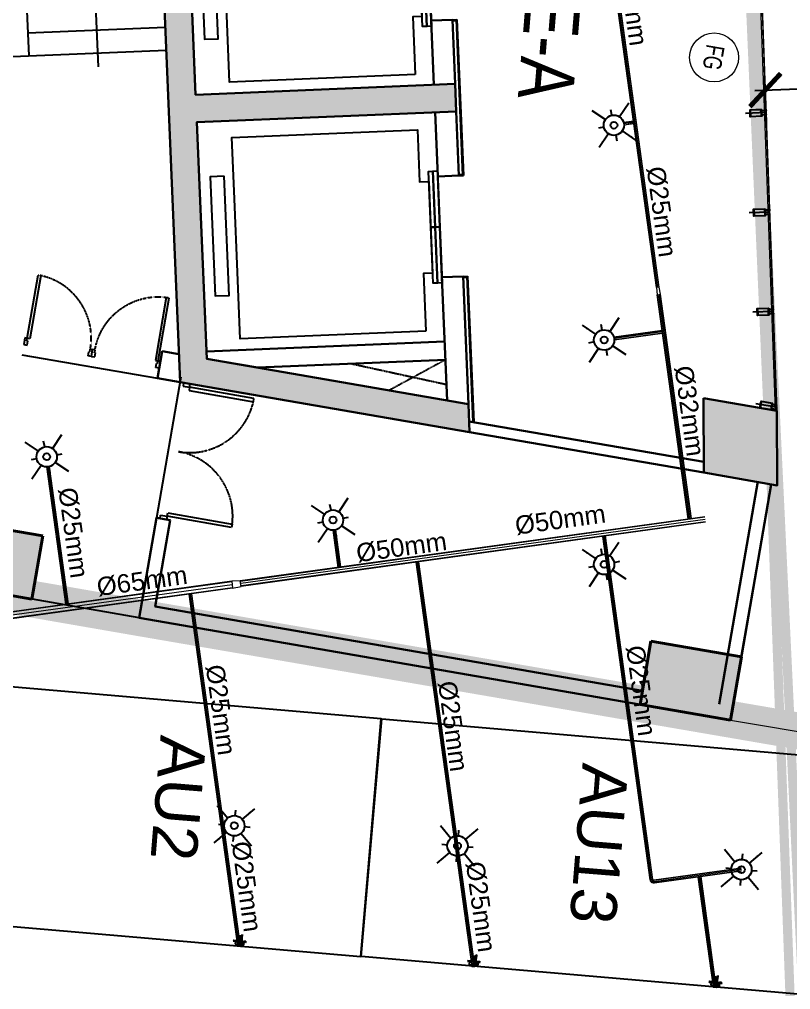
# Model space of a CAD drawing. Header units: inches. Extents: x 257070 to 799932, y -17980 to 269260.
# Drawn here: x 309925 to 318332, y 131881 to 142456 of the extents above; entities that cross this region are included whole.
import ezdxf
from ezdxf.enums import TextEntityAlignment as Align

# ---------------------------------------------------------------- set-up
doc = ezdxf.new("R2010")
doc.units = ezdxf.units.IN
doc.header["$MEASUREMENT"] = 0
doc.header["$PDMODE"] = 99
doc.header["$PDSIZE"] = 100
for name, pattern in [('Basement 1floor plan$0$CENTERX2', [4, 2.5, -0.5, 0.5, -0.5]), ('basement1_AP$0$HIDDEN', [0.375, 0.25, -0.125]), ('CB_B2_AP$0$Str_00-04$0$HIDDEN4', [2.38125, 1.5875, -0.79375]), ('DASHED2', [0.375, 0.25, -0.125])]:
    doc.linetypes.add(name, pattern=pattern)
for name, color, linetype in [('0-AES-F-SPRINKLER', 10, 'Continuous'), ('basement-1 r.c.c.$0$DSP_R.C.C. HATCH', 253, 'Continuous'), ('basement1_AP$0$A-_ROAD----_E-_-', 2, 'Continuous'), ('C 9$0$DSP_GLAZING', 150, 'Continuous'), ('C 9$0$DSP_MISCELANEOUS', 143, 'Continuous'), ('DSP_DOOR', 8, 'Continuous'), ('DSP_DRIVEWAY', 4, 'Continuous'), ('DSP_HATCH', 252, 'Continuous'), ('DSP_LIFT CAR', 251, 'Continuous'), ('DSP_TEXT', 6, 'Continuous'), ('DSP_WALL HATCH', 8, 'Continuous'), ('ELE', 141, 'Continuous'), ('RETAIL', 40, 'Continuous')]:
    doc.layers.add(name, color=color, linetype=linetype)
for name, color, linetype, lineweight in [('0-AES-F-SPRINKLER PIPE', 10, 'Continuous', 15), ('07--DIM-2', 2, 'Continuous', 25), ('08--DOOR REF', 7, 'Continuous', 20), ('08--DOORREF', 7, 'Continuous', 20), ('08--DOORREF-1', 7, 'Continuous', 20), ('E--CONCRETE-4', 4, 'Continuous', 40), ('E--CONCRETE-SHADE', 253, 'Continuous', 20), ('F--BRICKWALL-3', 252, 'Continuous', 30), ('L--GLASS-01', 142, 'Continuous', 20), ('M--TILING-2', 252, 'Continuous', 18)]:
    doc.layers.add(name, color=color, linetype=linetype, lineweight=lineweight)
doc.layers.add('A', color=7, linetype='Continuous', true_color=0x469d8b)
doc.styles.get("Standard").update_dxf_attribs({"font": 'arial.ttf'})
doc.styles.add('Text style 250', font='ARIALN.TTF', dxfattribs={"height": 500})
doc.styles.add('TEXT style 75', font='ARIALN.TTF')
doc.dimstyles.new('75', dxfattribs={"dimscale": 1.5, "dimtxt": 200, "dimasz": 113, "dimexe": 113, "dimexo": 0, "dimgap": 25, "dimtad": 0, "dimdec": 0, "dimrnd": 5, "dimzin": 0, "dimdsep": 46, "dimtxsty": 'TEXT style 75', "dimblk": 'ARCHTICK', "dimcen": 0.09, "dimdle": 113, "dimclrd": 8, "dimclre": 8, "dimclrt": 256, "dimadec": 0, "dimazin": 0, "dimtfac": 1, "dimtdec": 0, "dimtofl": 0, "dimtmove": 1, "dimatfit": 3, "dimldrblk": 'OPEN90', "dimfxl": 0, "dimtolj": 1, "dimtzin": 0, "dimarcsym": 0})
doc.dimstyles.new('ISO-25', dxfattribs={"dimtxt": 2.5, "dimasz": 2.5, "dimexe": 1.25, "dimexo": 0.625, "dimtad": 1, "dimtxsty": 'Standard', "dimcen": 2.5, "dimadec": 0, "dimazin": 0, "dimtfac": 1, "dimtmove": 0, "dimatfit": 3, "dimfxl": 1, "dimarcsym": 0})

# ---------------------------------------------------------------- blocks, each defined once
blk = doc.blocks.new('_ArchTick')
at = {"color": 0, "linetype": 'ByBlock', "const_width": 0.15}
blk.add_lwpolyline([(-0.5, -0.5), (0.5, 0.5)], dxfattribs=at)
blk = doc.blocks.new('*D253')
at = {"layer": '07--DIM-2', "color": 251, "lineweight": -2, "ltscale": 1000, "transparency": 16777216}
for p, q in [((320067, 141417), (320051, 141871)), ((318068, 141345), (318052, 141799)), ((320168, 141762), (319695, 141745)), ((317943, 141682), (318416, 141699))]:
    blk.add_line(p, q, dxfattribs=at)
at = {"layer": 'DEFPOINTS', "color": 0, "ltscale": 1000, "transparency": 16777216}
for p in [(318056, 141686), (320067, 141417, 0), (318068, 141345, 0)]:
    blk.add_point(p, dxfattribs=at)
at = {"layer": '07--DIM-2', "color": 251, "lineweight": -2, "ltscale": 1000, "transparency": 16777216, "xscale": 350, "yscale": 350, "zscale": 350}
for p, rotation in [((320055, 141758), 2.075360511487307), ((318056, 141686), 182.0753605114872)]:
    blk.add_blockref('_ArchTick', p, dxfattribs=dict(at, rotation=rotation))
at = {"layer": '07--DIM-2', "ltscale": 1000, "transparency": 16777216, "insert": (319055, 141722), "char_height": 500, "attachment_point": 5, "rotation": 2.0754, "style": 'TEXT style 75'}
blk.add_mtext('\\A1;2000', dxfattribs=at)
blk = doc.blocks.new('_Open90')
at = {"color": 0, "linetype": 'ByBlock', "lineweight": -2}
for p, q in [((-0.5, 0.5), (0, 0)), ((0, 0), (-1, 0)), ((0, 0), (-0.5, -0.5))]:
    blk.add_line(p, q, dxfattribs=at)
blk = doc.blocks.new('CH_B1_AP$0$HB-D1000')
at = {"layer": 'DSP_DOOR'}
for p, q in [((422, 914), (422, -16)), ((462, -16), (462, 914)), ((-468, -16), (-503, -16)), ((-503, -116), (-503, -16)), ((-503, -116), (-453, -116)), ((-468, -56), (-468, -16)), ((-468, -56), (-453, -56)), ((-453, -116), (-453, -56)), ((422, -16), (462, -16)), ((462, -56), (447, -56)), ((447, -116), (447, -56)), ((497, -116), (447, -116)), ((462, -56), (462, -16)), ((462, -16), (497, -16)), ((497, -16), (497, -116))]:
    blk.add_line(p, q, dxfattribs=at)
at = {"layer": 'DSP_DOOR', "linetype": 'CB_B2_AP$0$Str_00-04$0$HIDDEN4', "extrusion": (0, 0, -1)}
blk.add_ellipse((462, -16), major_axis=(-658, 658), ratio=1, start_param=-0.785398, end_param=0.785398, dxfattribs=at)
blk = doc.blocks.new('basement1_AP$0$d1')
at = {"layer": 'DSP_DOOR'}
for p, q in [((39676, 55366), (39733, 55385)), ((40055, 54261), (39676, 55366)), ((39733, 55385), (40112, 54280)), ((37576, 54646), (37519, 54626)), ((37955, 53541), (37576, 54646)), ((37519, 54626), (37898, 53521)), ((40112, 54280), (40055, 54261)), ((40112, 54280), (40169, 54299)), ((40151, 54167), (40112, 54280)), ((40169, 54299), (40207, 54186)), ((40207, 54186), (40151, 54167)), ((37898, 53521), (37842, 53502)), ((37842, 53502), (37880, 53388)), ((37898, 53521), (37955, 53541)), ((37937, 53408), (37898, 53521)), ((37880, 53388), (37937, 53408))]:
    blk.add_line(p, q, dxfattribs=at)
at = {"layer": 'DSP_DOOR', "linetype": 'basement1_AP$0$HIDDEN'}
for centre, start, end in [((40112, 54280), 111.8599, 198.9237), ((37898, 53521), 18.9247, 105.9895)]:
    blk.add_arc(centre, 1170, start, end, dxfattribs=at)
blk = doc.blocks.new('CE_B1_AP$0$P-Lift')
at = {"layer": 'DSP_LIFT CAR'}
for points in [[(-41486, 62598), (-41486, 62748), (-42786, 62748), (-42786, 62598), (-41486, 62598)], [(-43265, 60470), (-43265, 62496), (-42536, 62496), (-42536, 62496), (-41736, 62496), (-41736, 62496), (-41067, 62496), (-41067, 60470), (-41636, 60470), (-41636, 60370), (-42636, 60370), (-42636, 60470), (-43265, 60470)]]:
    blk.add_lwpolyline(points, dxfattribs=at)
at = {"layer": 'DSP_LIFT CAR', "elevation": 0}
for points in [[(-42135, 60320), (-42746, 60320), (-42746, 60370), (-42135, 60370), (-42135, 60320)], [(-42135, 60270), (-42746, 60270), (-42746, 60320), (-42135, 60320), (-42135, 60270)], [(-41526, 60320), (-42135, 60320), (-42135, 60370), (-41526, 60370), (-41526, 60320)], [(-41526, 60270), (-42135, 60270), (-42135, 60320), (-41526, 60320), (-41526, 60270)]]:
    blk.add_lwpolyline(points, dxfattribs=at)
blk = doc.blocks.new('C 9$0$GLMUL')
at = {"layer": 'C 9$0$DSP_GLAZING', "color": 253, "ltscale": 3.5}
for points in [[(65515, 39378), (65503, 39378), (65503, 39428), (65500, 39428), (65500, 39378), (65456, 39378), (65456, 39428), (65453, 39428), (65453, 39378), (65440, 39378), (65440, 39253), (65515, 39253)], [(65443, 39256), (65443, 39375), (65512, 39375), (65512, 39256)]]:
    blk.add_lwpolyline(points, close=True, dxfattribs=at)
blk = doc.blocks.new('C 9$0$GRIDG')
at = {"layer": 'C 9$0$DSP_MISCELANEOUS', "color": 8, "ltscale": 3.5}
blk.add_line((39148, 75466), (38926, 75503), dxfattribs=at)
at = {"color": 8, "rotation": 260.4679748069429}
blk.add_blockref('C 9$0$GLMUL', (11108, 146569), dxfattribs=at)
blk = doc.blocks.new('OPEN-NO')
at = {"layer": '08--DOORREF-1'}
blk.add_circle((0, 0), 300, dxfattribs=at)
at = {"layer": '08--DOORREF', "width": 0.7}
blk.add_attdef('OPEINGNO', text='', height=225, rotation=24.75, dxfattribs=at).set_placement((3, -5), align=Align.MIDDLE)
blk = doc.blocks.new('A$C3CA070F1')
at = {"layer": '0-AES-F-SPRINKLER'}
h = blk.add_hatch(dxfattribs=at)
h.set_pattern_fill('ANSI31', color=3, scale=0.196883, angle=-34.2335, style=0)
h.set_pattern_definition([(100.766483, (49937.1607, 174049.7081), (1.474466316, 0.280375668), [])])
edge = h.paths.add_edge_path()
edge.add_line((-1, 85), (-1, 84))
edge.add_line((-1, 84), (-6, 84))
edge.add_ellipse((-7, 82), major_axis=(-1.42, -0.27), ratio=1, start_angle=257, end_angle=315)
edge.add_line((-8, 83), (-15, 72))
edge.add_ellipse((-12, 70), major_axis=(-4.25, -0.81), ratio=1, start_angle=-45, end_angle=45)
edge.add_line((-14, 66), (14, 47))
edge.add_line((14, 47), (13, 46))
edge.add_line((13, 46), (-15, 65))
edge.add_ellipse((-12, 70), major_axis=(-5.52, -1.05), ratio=1, start_angle=-45, end_angle=45, ccw=False)
edge.add_line((-16, 73), (-9, 84))
edge.add_ellipse((-7, 82), major_axis=(-2.69, -0.51), ratio=1, start_angle=257, end_angle=315, ccw=False)
edge.add_line((-6, 85), (-1, 85))
h = blk.add_hatch(dxfattribs=at)
h.set_pattern_fill('ANSI31', color=3, scale=0.196883, angle=-124.2335, style=0)
h.set_pattern_definition([(190.766483, (49937.1607, 174049.7081), (-0.280375668, 1.474466316), [])])
edge = h.paths.add_edge_path()
edge.add_line((-1, 54), (7, 48))
edge.add_line((7, 48), (8, 49))
edge.add_line((8, 49), (0, 55))
edge.add_ellipse((-2, 52), major_axis=(-0.69, 3.63), ratio=1, start_angle=315, end_angle=405)
edge.add_line((-6, 54), (-14, 41))
edge.add_ellipse((-11, 39), major_axis=(-0.69, 3.63), ratio=1, start_angle=45, end_angle=135)
edge.add_line((-13, 36), (-9, 33))
edge.add_ellipse((-10, 32), major_axis=(-0.27, 1.42), ratio=1, start_angle=225, end_angle=315, ccw=False)
edge.add_line((-9, 31), (-10, 30))
edge.add_line((-10, 30), (-8, 29))
edge.add_line((-8, 29), (-7, 30))
edge.add_ellipse((-10, 32), major_axis=(-3.3, -0.63), ratio=1, start_angle=135, end_angle=225)
edge.add_line((-8, 35), (-12, 38))
edge.add_ellipse((-11, 39), major_axis=(-1.75, -0.33), ratio=1, start_angle=-45, end_angle=45, ccw=False)
edge.add_line((-13, 40), (-4, 53))
edge.add_ellipse((-2, 52), major_axis=(-1.75, -0.33), ratio=1, start_angle=225, end_angle=315, ccw=False)
at = {"layer": '0-AES-F-SPRINKLER', "color": 3}
for p, q in [((-98, 39), (-97, 43)), ((-98, 38), (-98, 39)), ((-98, 39), (-98, 39)), ((-98, 39), (-98, 39)), ((-98, 37), (-98, 38)), ((-98, 38), (-98, 38)), ((-98, 38), (-98, 38)), ((-98, 38), (-98, 38)), ((-98, 38), (-98, 38)), ((-98, 38), (-98, 38)), ((-98, 38), (-98, 38)), ((-98, 38), (-98, 38)), ((-98, 38), (-98, 38)), ((-98, 38), (-98, 38)), ((-96, 37), (-98, 37)), ((-98, 37), (-98, 37)), ((-98, 37), (-98, 37)), ((-98, 37), (-98, 37)), ((-98, 37), (-98, 37)), ((-98, 37), (-98, 37)), ((-98, 37), (-98, 37)), ((-98, 37), (-98, 37)), ((-98, 37), (-98, 37)), ((-98, 37), (-98, 37)), ((-98, 37), (-98, 37)), ((-98, 37), (-98, 37)), ((-98, 37), (-98, 37)), ((-98, 37), (-98, 37)), ((-98, 37), (-98, 37)), ((-98, 37), (-98, 37)), ((-98, 37), (-98, 37)), ((-97, 37), (-98, 37)), ((-98, 37), (-98, 37)), ((-98, 37), (-98, 37)), ((-98, 37), (-98, 37)), ((-98, 37), (-98, 37)), ((-98, 37), (-98, 37)), ((-98, 37), (-98, 37)), ((-98, 37), (-98, 37)), ((-98, 37), (-98, 37)), ((-98, 37), (-98, 37)), ((-98, 37), (-98, 37)), ((-98, 37), (-98, 37)), ((-98, 37), (-98, 37)), ((-98, 37), (-98, 37)), ((-97, 45), (-79, 71)), ((-96, 40), (-97, 40)), ((-97, 40), (-97, 40)), ((-97, 40), (-97, 40)), ((-97, 40), (-97, 39)), ((-97, 39), (-97, 39)), ((-97, 39), (-97, 39)), ((-97, 39), (-97, 39)), ((-97, 39), (-97, 39)), ((-97, 39), (-97, 39)), ((-97, 39), (-97, 39)), ((-97, 39), (-97, 39)), ((-97, 39), (-97, 38)), ((-97, 38), (-97, 38)), ((-97, 38), (-97, 38)), ((-97, 38), (-97, 38)), ((-97, 38), (-97, 38)), ((-97, 38), (-97, 38)), ((-97, 38), (-97, 38)), ((-97, 38), (-97, 38)), ((-97, 38), (-97, 38)), ((-97, 38), (-97, 38)), ((-97, 38), (-97, 38)), ((-97, 38), (-97, 37)), ((-97, 37), (-97, 37)), ((-97, 37), (-97, 37)), ((-97, 37), (-97, 37)), ((-95, 46), (-96, 42)), ((-96, 42), (-96, 42)), ((-96, 42), (-96, 41)), ((-96, 41), (-96, 41)), ((-96, 41), (-96, 41)), ((-96, 41), (-96, 41)), ((-96, 41), (-96, 41)), ((-96, 41), (-96, 41)), ((-96, 41), (-96, 41)), ((-96, 41), (-96, 41)), ((-96, 41), (-96, 41)), ((-96, 41), (-96, 40)), ((-96, 40), (-96, 40)), ((-96, 40), (-96, 40)), ((-96, 40), (-96, 40)), ((-96, 40), (-96, 40)), ((-95, 37), (-96, 37)), ((-96, 37), (-96, 37)), ((-96, 37), (-96, 37)), ((-96, 37), (-96, 37)), ((-96, 37), (-96, 37)), ((-94, 38), (-95, 38)), ((-95, 38), (-95, 38)), ((-95, 38), (-95, 38)), ((-95, 38), (-95, 38)), ((-95, 38), (-95, 38)), ((-95, 38), (-95, 38)), ((-95, 38), (-95, 38)), ((-95, 38), (-95, 38)), ((-95, 38), (-95, 38)), ((-95, 38), (-95, 37)), ((-95, 37), (-95, 37)), ((-95, 37), (-95, 37)), ((-95, 37), (-95, 37)), ((-95, 37), (-95, 37)), ((-95, 37), (-95, 37)), ((-95, 37), (-95, 37)), ((-95, 37), (-95, 37)), ((-95, 37), (-95, 37)), ((-95, 37), (-95, 37)), ((-95, 37), (-95, 37)), ((-95, 37), (-95, 37)), ((-95, 37), (-95, 37)), ((-95, 37), (-95, 37)), ((-95, 37), (-95, 37)), ((-95, 37), (-95, 37)), ((-95, 37), (-95, 37)), ((-94, 88), (-93, 90)), ((-72, 73), (-94, 88)), ((-94, 43), (-94, 48)), ((-93, 43), (-94, 43)), ((-94, 43), (-94, 43)), ((-94, 43), (-94, 43)), ((-94, 43), (-94, 43)), ((-94, 43), (-94, 43)), ((-94, 43), (-94, 41)), ((-94, 43), (-94, 43)), ((-94, 43), (-94, 43)), ((-94, 43), (-94, 43)), ((-94, 43), (-94, 43)), ((-94, 43), (-94, 43)), ((-94, 43), (-94, 43)), ((-94, 43), (-94, 43)), ((-94, 43), (-94, 43)), ((-94, 43), (-94, 43)), ((-94, 43), (-94, 43)), ((-94, 43), (-94, 43)), ((-94, 41), (-94, 41)), ((-94, 41), (-94, 41)), ((-94, 41), (-94, 41)), ((-94, 41), (-94, 41)), ((-94, 41), (-94, 41)), ((-94, 41), (-94, 41)), ((-94, 41), (-94, 41)), ((-94, 41), (-94, 40)), ((-94, 40), (-94, 40)), ((-94, 40), (-94, 40)), ((-94, 40), (-94, 40)), ((-94, 40), (-94, 40)), ((-94, 40), (-94, 40)), ((-94, 40), (-94, 40)), ((-94, 40), (-94, 40)), ((-94, 40), (-94, 39)), ((-94, 39), (-94, 39)), ((-94, 39), (-94, 39)), ((-94, 39), (-94, 39)), ((-94, 39), (-94, 39)), ((-94, 39), (-94, 39)), ((-94, 39), (-94, 39)), ((-94, 39), (-94, 39)), ((-94, 39), (-94, 38)), ((-93, 90), (-59, 67)), ((-93, 47), (-93, 49)), ((-91, 47), (-93, 43)), ((-93, 46), (-93, 47)), ((-92, 46), (-93, 46)), ((-93, 46), (-93, 46)), ((-93, 46), (-93, 46)), ((-93, 46), (-93, 46)), ((-93, 46), (-93, 46)), ((-93, 46), (-93, 46)), ((-93, 46), (-93, 46)), ((-93, 46), (-93, 46)), ((-93, 46), (-93, 46)), ((-93, 46), (-93, 46)), ((-93, 46), (-93, 46)), ((-93, 46), (-93, 46)), ((-93, 46), (-93, 46)), ((-93, 46), (-93, 46)), ((-93, 46), (-93, 46)), ((-93, 46), (-93, 46)), ((-93, 46), (-93, 46)), ((-93, 46), (-93, 46)), ((-93, 46), (-93, 46)), ((-93, 46), (-93, 46)), ((-91, 42), (-93, 43)), ((-93, 43), (-93, 43)), ((-93, 43), (-93, 43)), ((-93, 43), (-93, 43)), ((-93, 43), (-93, 43)), ((-93, 43), (-93, 43)), ((-93, 43), (-93, 43)), ((-93, 43), (-93, 43)), ((-93, 43), (-93, 43)), ((-93, 43), (-93, 43)), ((-93, 43), (-93, 43)), ((-93, 43), (-93, 43)), ((-93, 43), (-93, 43)), ((-93, 43), (-93, 43)), ((-93, 43), (-93, 43)), ((-93, 43), (-93, 43)), ((-93, 43), (-93, 43)), ((-93, 43), (-93, 43)), ((-93, 43), (-93, 43)), ((-93, 43), (-93, 43)), ((-93, 43), (-93, 43)), ((-93, 43), (-93, 43)), ((-93, 43), (-93, 43)), ((-85, 66), (-92, 55)), ((-90, 50), (-92, 46)), ((-92, 46), (-92, 46)), ((-92, 46), (-92, 46)), ((-92, 46), (-92, 46)), ((-92, 46), (-92, 46)), ((-92, 46), (-92, 46)), ((-90, 47), (-91, 47)), ((-90, 43), (-91, 42)), ((-91, 42), (-91, 42)), ((-91, 42), (-91, 42)), ((-91, 42), (-91, 42)), ((-91, 42), (-91, 42)), ((-91, 42), (-91, 42)), ((-91, 42), (-91, 42)), ((-91, 42), (-91, 42)), ((-91, 42), (-91, 42)), ((-91, 42), (-91, 42)), ((-91, 42), (-91, 42)), ((-91, 42), (-91, 42)), ((-91, 42), (-91, 42)), ((-91, 42), (-91, 42)), ((-91, 42), (-91, 42)), ((-91, 42), (-91, 42)), ((-88, 57), (-90, 49)), ((-89, 54), (-90, 51)), ((-90, 50), (-90, 50)), ((-88, 47), (-90, 43)), ((-90, 47), (-88, 47)), ((-90, 43), (-90, 43)), ((-90, 43), (-90, 43)), ((-90, 43), (-90, 43)), ((-89, 55), (-89, 55)), ((-88, 46), (-88, 47)), ((-87, 59), (-87, 59)), ((-87, 59), (-87, 59)), ((-86, 57), (-87, 49)), ((-87, 49), (-83, 28)), ((-85, 58), (-85, 58)), ((-77, 43), (-85, 49)), ((-83, 28), (-60, 9)), ((-77, 70), (-82, 63)), ((-80, 66), (-82, 67)), ((-45, 31), (-81, -23)), ((-78, 63), (-80, 65)), ((-79, 71), (-77, 70)), ((-71, 26), (-79, 31)), ((-57, 13), (-79, 28)), ((-70, 64), (-78, 63)), ((-78, -29), (-40, 27)), ((-69, 55), (-75, 59)), ((-66, 54), (-74, 42)), ((-74, 42), (-71, 26)), ((-73, 44), (-71, 43)), ((-69, 47), (-72, 43)), ((-71, 43), (-70, 43)), ((-71, 26), (-55, 15)), ((-70, 43), (-66, 49)), ((-66, 50), (-68, 52)), ((-61, 65), (-67, 69)), ((-62, 66), (-67, 65)), ((-50, 57), (-66, 54)), ((-66, 49), (-66, 50)), ((-47, 28), (-63, 40)), ((-59, 67), (-61, 65)), ((-57, 67), (-60, 66)), ((-60, 44), (-42, 32)), ((-50, 57), (-58, 62)), ((-19, 46), (-57, 67)), ((-17, 37), (-55, 63)), ((-29, 42), (-50, 57)), ((-13, 9), (-45, 31)), ((-36, 42), (-44, 30)), ((-43, 33), (-35, 46)), ((-39, -30), (-13, 9)), ((-37, 25), (-28, 38)), ((-35, 41), (-36, 42)), ((-32, 32), (-35, 39)), ((-30, 52), (-16, 73)), ((-29, 20), (-17, 37)), ((-28, 38), (-26, 40)), ((-21, 32), (-28, 37)), ((-23, 16), (-12, 33)), ((-1, 26), (-23, -9)), ((-22, 15), (-12, 31)), ((-9, 32), (-21, 14)), ((2, 24), (-20, -11)), ((-20, -8), (-1, 22)), ((-17, 37), (-19, 46)), ((-19, 13), (-10, 29)), ((-7, 30), (-18, 12)), ((-17, 37), (-17, 37)), ((4, 22), (-17, -13)), ((-17, -10), (1, 20)), ((-16, 73), (-9, 84)), ((-16, 11), (-7, 27)), ((-8, 83), (-15, 72)), ((13, 46), (-15, 65)), ((-4, 28), (-15, 10)), ((-1, 84), (-14, 66)), ((-14, 66), (14, 47)), ((-6, 54), (-14, 41)), ((-12, 33), (-14, 33)), ((-14, -15), (7, 20)), ((-14, -12), (4, 18)), ((-13, 40), (-4, 53)), ((-13, 36), (-9, 33)), ((-13, 9), (-4, 24)), ((-2, 34), (-12, 41)), ((-8, 35), (-12, 38)), ((-12, 31), (-12, 33)), ((-9, 32), (-12, 31)), ((7, 16), (-11, -13)), ((-10, 29), (-9, 32)), ((-9, 31), (-10, 30)), ((-7, 30), (-10, 29)), ((-10, 30), (-8, 29)), ((9, 17), (-10, -14)), ((-9, -13), (9, 13)), ((-8, 29), (-7, 30)), ((8, 49), (-7, 27)), ((-7, 27), (-7, 30)), ((-4, 28), (-7, 27)), ((-6, 85), (-1, 85)), ((-1, 84), (-6, 84)), ((5, 44), (-5, 51)), ((-4, 24), (-4, 28)), ((-1, 26), (-4, 24)), ((-1, 85), (-1, 84)), ((-1, 54), (7, 48)), ((13, 46), (-1, 25)), ((-1, 22), (-1, 26)), ((2, 24), (-1, 22)), ((8, 49), (0, 55)), ((1, 20), (2, 24)), ((4, 22), (1, 20)), ((4, 18), (4, 22)), ((7, 20), (4, 18)), ((7, 48), (8, 49)), ((7, 16), (7, 20)), ((9, 17), (7, 16)), ((9, 15), (9, 17)), ((14, 47), (13, 46)), ((-82, -25), (-80, -30)), ((-80, -30), (-78, -29)), ((-66, -11), (-39, -30)), ((-23, -7), (-23, -9)), ((-23, -9), (-20, -8)), ((-20, -8), (-20, -11)), ((-20, -11), (-17, -10)), ((-17, -10), (-17, -13)), ((-17, -13), (-14, -12)), ((-14, -12), (-14, -15)), ((-14, -15), (-11, -13)), ((-11, -13), (-11, -14)), ((-11, -14), (-11, -14))]:
    blk.add_line(p, q, dxfattribs=at)
for centre, major_axis, start_param, end_param in [((-95, 43), (-0.41, 2.13), 0.784914, 1.034983), ((-95, 43), (-2.74, -0.52), -0.560204, -0.324923), ((-93, 46), (-0.51, 2.68), 0.787914, 1.247507), ((-93, 48), (-1.75, -0.33), -0.775969, -0.160442), ((-91, 54), (-0.29, 1.52), 0.785398, 2.356194), ((-92, 49), (-0.33, 1.74), 0.791774, 1.412986), ((-89, 55), (-0.103, 0.54), 0.916881, 1.969618), ((-93, 51), (-3.09, -0.59), 2.526084, 2.789089), ((-95, 50), (-5.72, -1.09), 2.374727, 2.798549), ((-91, 55), (-0.33, 1.74), 4.197625, 4.773282), ((-84, 57), (-3.79, -0.72), -0.784768, -0.363877), ((-93, 50), (-5.72, -1.09), 2.377207, 2.798549), ((-80, 54), (-1.57, 8.26), 0.010205, 0.785398), ((-84, 56), (-0.35, 1.85), 0.785501, 1.132999), ((-83, 65), (-1.52, -0.29), 3.926991, 5.497787), ((-80, 54), (-5.9, -1.12), 4.155645, 5.497787), ((-80, 54), (-8.26, -1.57), 4.155621, 4.722594), ((-75, 68), (-8.26, -1.57), 1.014052, 3.151797), ((-75, 63), (-2.79, -0.53), -0.113999, 0.093951), ((-75, 68), (-1.12, 5.9), 2.584882, 5.497787), ((-75, 46), (-0.53, 2.79), 2.356194, 3.926991), ((-75, 68), (-1.57, 8.26), 4.722594, 5.497787), ((-70, 53), (-2.79, -0.53), 2.356194, 3.926991), ((-65, 44), (-3.72, -0.71), -0.403281, 1.321745), ((-65, 44), (-0.71, 3.72), 4.96144, 6.686466), ((-65, 37), (-0.56, 2.96), 5.497794, 6.034125), ((-59, 47), (-2.96, -0.56), 0.24906, 0.785391), ((-60, 60), (-2.83, -0.54), 3.926991, 4.712389), ((-33, 40), (-0.45, 2.36), 0.803442, 1.867502), ((-30, 39), (-2.79, -0.53), 2.356194, 3.926991), ((-24, 39), (-0.53, 2.79), 5.497787, 7.068583), ((-12, 70), (-5.52, -1.05), -0.785398, 0.785398), ((-15, 35), (-0.54, 2.83), 0.785398, 3.403392), ((-12, 70), (-4.25, -0.81), -0.785398, 0.785398), ((-11, 39), (-0.69, 3.63), 0.785398, 2.356194), ((-11, 39), (-1.75, -0.33), -0.785398, 0.785398), ((-7, 82), (-2.69, -0.51), 4.485496, 5.497787), ((-10, 32), (-0.27, 1.42), 3.926991, 5.497787), ((-7, 82), (-1.42, -0.27), 4.485496, 5.497787), ((-10, 32), (-3.3, -0.63), 2.356194, 3.926991), ((-2, 52), (-0.69, 3.63), 5.497787, 7.068583), ((-2, 52), (-1.75, -0.33), 3.926991, 5.497787), ((6, 14), (-0.54, 2.83), 3.926991, 4.712389), ((-79, -24), (-0.51, 2.69), 0.785398, 1.797689), ((-11, -11), (-2.83, -0.54), 1.570796, 2.356194)]:
    blk.add_ellipse(centre, major_axis=major_axis, ratio=1, start_param=start_param, end_param=end_param, dxfattribs=at)
at = {"layer": '0-AES-F-SPRINKLER', "color": 3, "extrusion": (0, 0, -1)}
for centre, major_axis, start_param, end_param in [((-86, 47), (-0.53, 2.79), -0.113999, 0.785398), ((-77, 34), (-0.54, 2.83), 3.926991, 4.712389)]:
    blk.add_ellipse(centre, major_axis=major_axis, ratio=1, start_param=start_param, end_param=end_param, dxfattribs=at)
blk = doc.blocks.new('*U603')
at = {"layer": '0-AES-F-SPRINKLER'}
for p, q in [((171672, 56809), (171672, 56871)), ((171562, 56699), (171500, 56699)), ((171783, 56699), (171845, 56699)), ((171672, 56588), (171672, 56526))]:
    blk.add_line(p, q, dxfattribs=at)
for radius in [111, 37.8]:
    blk.add_circle((171672, 56699), radius, dxfattribs=at)
at = {"layer": '0-AES-F-SPRINKLER PIPE'}
for points, override in [([(171468, 56903), (171594, 56777)], {"dimasz": 70, "dimtad": 0, "dimfxl": 13, "dimarcsym": 1}), ([(171877, 56903), (171751, 56777)], {"dimasz": 70, "dimtad": 0, "dimfxl": 13, "dimarcsym": 1}), ([(171468, 56494), (171594, 56620)], {"dimasz": 70, "dimtad": 0, "dimfxl": 13, "dimarcsym": 1}), ([(171877, 56494), (171751, 56620)], {"dimasz": 70, "dimgap": 0.625, "dimtad": 0, "dimfxl": 13, "dimarcsym": 1})]:
    blk.add_leader(points, dimstyle='ISO-25', override=override, dxfattribs=at)

msp = doc.modelspace()

# ---------------------------------------------------------------- hatches: boundary and pattern name
at = {"layer": 'E--CONCRETE-SHADE', "ltscale": 2}
h = msp.add_hatch(color=8, dxfattribs=at)
h.paths.add_polyline_path([(311837.1, 164085.9), (311779.1, 164380.3), (309002.5, 163833.1), (308519.1, 166285.9), (308154.9, 168134.2), (311141.5, 167615.7), (311079.4, 167931), (307776.2, 168504.4), (309004.6, 162271), (305568.6, 161593.8), (305626.2, 161299.4), (309062.6, 161976.6), (309764.5, 158414.7), (306064.4, 159056.9), (306126, 158741.7), (313129.8, 157526.1), (313067.7, 157841.3), (310081.1, 158359.7), (309601.9, 160791.6), (312378.5, 161338.8), (312320.5, 161633.1), (309543.9, 161085.9), (309060.5, 163538.8)])
h.paths.add_polyline_path([(314422.1, 147771), (314409.3, 148077.6), (307729.7, 149232.4), (307742.6, 148925.7), (311266.6, 148316.5), (311366.9, 145918.6), (307874.4, 145772.6), (307886.9, 145472.8), (311379.4, 145618.8), (311676.6, 138502.2), (314832.1, 137956.8), (314819.3, 138263.4), (311966.2, 138756.6), (311858.5, 141334.9), (314686.1, 141453.1), (314673.5, 141752.8), (311846, 141634.7), (311741.7, 144132.5), (314569.2, 144250.6), (314556.7, 144550.4), (311729.1, 144432.2), (311569, 148264.2)])
h.paths.add_polyline_path([(362097.9, 159089.1), (358648.9, 159687.8), (358449.9, 159417.8), (361568.5, 158877.3), (358714.7, 155013.4), (356438.3, 156694.7), (356260.1, 156453.3), (358536.5, 154772), (357051.2, 152761.1), (354775.1, 154442.2), (354596.8, 154200.9), (356873, 152519.7), (355387.8, 150508.8), (352268.8, 151049.3), (352069.5, 150779.4), (359370.9, 149513.9), (359570.3, 149783.9), (355718.4, 150451.5), (358273.7, 153911.2), (361085, 151834.8), (361263.3, 152076.1), (358451.9, 154152.5)])
h.paths.add_polyline_path([(353526.5, 140987.9), (353661.1, 141269.2), (346873.8, 142445.2), (346739.3, 142164.1), (349636.4, 141662), (347882.7, 137997.6), (345330, 139219.2), (345200.5, 138948.6), (347753.2, 137727), (346674, 135471.9), (344121.3, 136693.5), (343991.8, 136422.9), (346544.5, 135201.3), (345465.3, 132946.2), (342568.2, 133448.3), (342433.7, 133167.1), (345637.9, 132611.8), (348778, 139173.3), (351935.1, 137662.4), (352064.6, 137933.1), (348907.5, 139443.9), (349943.5, 141608.8)])
msp.add_hatch(color=8, dxfattribs=at).paths.add_polyline_path([(317382, 138328.7), (318182.7, 138189.4), (318186.7, 137376.7), (317386, 137516)])

# ---------------------------------------------------------------- linework, layer by layer
at = {"layer": '0-AES-F-SPRINKLER', "color": 7, "const_width": 100, "elevation": 0}
msp.add_lwpolyline([(283146.9, 116631.3), (321656.3, 107312.1), (324246.5, 117779.9), (318315, 119247.6), (318376.2, 130439.1), (318120.5, 137387.4), (317307.1, 156244.5), (285543.1, 160244.2), (282570.4, 129241.7), (281575.8, 117011.5)], close=True, dxfattribs=at)
msp.add_lwpolyline([(317307.1, 156244.5), (318533.1, 130409.2), (318315, 119247.6), (324246.5, 117779.9)], dxfattribs=at)
at = {"layer": '0-AES-F-SPRINKLER PIPE', "ltscale": 1000}
for p, q in [((317396.8, 137035.9, 0), (312333.1, 136336, 0)), ((317397.4, 137031, 0), (312333.8, 136331.1, 0)), ((317400.9, 137006.2, 0), (312337.3, 136306.3, 0)), ((317404.3, 136981.4, 0), (312340.7, 136281.5, 0)), ((317405, 136976.5, 0), (312341.4, 136276.6, 0)), ((312238.9, 136331.6, 0), (304662.8, 135284.4, 0)), ((312239.7, 136325.6, 0), (304663.6, 135278.4, 0)), ((312244.1, 136293.4, 0), (304668.1, 135246.2, 0)), ((312248.6, 136261.2, 0), (304672.5, 135214, 0)), ((312249.4, 136255.3, 0), (304673.3, 135208.1, 0))]:
    msp.add_line(p, q, dxfattribs=at)
for points in [[(316869.8, 139532.6), (316256.4, 143970.1)], [(316872.8, 139533.1), (316259.5, 143970.1)], [(316885.2, 139534.8), (316272, 143971.1)], [(316897.5, 139536.5), (316284.2, 143973.6)], [(316900.5, 139536.9), (316287.2, 143974.3)], [(316619, 141347.5), (316512.4, 141332.8)], [(316619.4, 141344.5), (316513.1, 141329.8)], [(316621.1, 141332.1), (316515.6, 141317.6)], [(316622.8, 141319.8), (316516.6, 141305.1)], [(316623.2, 141316.8), (316516.6, 141302.1)], [(317214.9, 137010.8), (316877.1, 139454.6)], [(317217.8, 137011.2), (316880, 139455)], [(317233.7, 137013.4), (316895.9, 139457.2)], [(317249.5, 137015.6), (316911.7, 139459.4)], [(317252.5, 137016), (316914.7, 139459.8)], [(316931, 139064.4), (316406.3, 138991.9)], [(316931.4, 139061.4), (316407.1, 138989)], [(316933.1, 139049.1), (316409.5, 138976.7)], [(316934.8, 139036.7), (316410.5, 138964.2)], [(316935.2, 139033.7), (316410.5, 138961.2)], [(310429.3, 136081.4), (310222.5, 137577.6)], [(310432.3, 136081.9), (310225.5, 137577.6)], [(310444.7, 136083.6), (310238, 137578.6)], [(310457, 136085.3), (310250.3, 137581.1)], [(310460, 136085.7), (310253.2, 137581.8)], [(313399.4, 136483.4), (313343.5, 136887.4)], [(313402.4, 136483.8), (313346.6, 136887.4)], [(313414.7, 136485.5), (313359, 136888.4)], [(313427.1, 136487.2), (313371.3, 136890.9)], [(313430.1, 136487.6), (313374.2, 136891.7)]]:
    msp.add_lwpolyline(points, dxfattribs=at)
msp.add_lwpolyline([(316900.5, 139536.9), (316869.8, 139532.6), (316877.1, 139454.6), (316914.7, 139459.8)], close=True, dxfattribs=at)
at = {"layer": '0-AES-F-SPRINKLER PIPE', "ltscale": 1000, "elevation": 0}
for points in [[(317798.2, 133174), (316846.7, 133042.5, -0.4142136), (316801, 133077), (316283.5, 136821.5)], [(317797.8, 133177), (316846.3, 133045.4, -0.4142136), (316804, 133077.4), (316286.4, 136821.9)], [(317796.1, 133189.3), (316844.6, 133057.8, -0.4142136), (316816.4, 133079.2), (316298.8, 136823.6)], [(317794.4, 133201.7), (316842.9, 133070.2, -0.4142136), (316828.8, 133080.9), (316311.2, 136825.3)], [(317794, 133204.7), (316842.5, 133073.2, -0.4142136), (316831.7, 133081.3), (316314.2, 136825.7)]]:
    msp.add_lwpolyline(points, format="xyb", dxfattribs=at)
for points in [[(314859.1, 132133.6), (314250, 136540.4)], [(314862, 132134.4), (314252.9, 136540.8)], [(314874.3, 132136.8), (314265.3, 136542.5)], [(314886.8, 132137.9), (314277.7, 136544.2)], [(314889.8, 132137.9), (314280.7, 136544.6)], [(312305.7, 132354.2), (311775.5, 136189.8)], [(312308.6, 132355), (311778.5, 136190.2)], [(312320.9, 132357.4), (311790.9, 136191.9)], [(312333.4, 132358.4), (311803.3, 136193.6)], [(312336.4, 132358.4), (311806.2, 136194)], [(317490.8, 131907.4), (317324.8, 133108.5)], [(317493.7, 131907.8), (317327.7, 133108.9)], [(317506.1, 131909.5), (317340.1, 133110.7)], [(317518.5, 131911.3), (317352.5, 133112.4)], [(317521.5, 131911.7), (317355.5, 133112.8)]]:
    msp.add_lwpolyline(points, dxfattribs=at)
msp.add_lwpolyline([(312238.9, 136331.6), (312249.4, 136255.3), (312341.4, 136276.6), (312333.1, 136336)], close=True, dxfattribs=at)
at = {"layer": 'basement-1 r.c.c.$0$DSP_R.C.C. HATCH', "color": 8}
for points in [[(310062, 136137.6, 0), (310181.5, 136827.4, 0), (308387, 136427.9, 0), (308506.5, 137117.6, 0)], [(317675.4, 134818.3, 0), (317794.9, 135508.1, 0), (316690.1, 134989.1, 0), (316809.6, 135678.8, 0)]]:
    msp.add_trace(points, dxfattribs=at)
at = {"layer": 'basement1_AP$0$A-_ROAD----_E-_-', "color": 8, "elevation": 0}
msp.add_lwpolyline([(311231.6, 135935), (308796.4, 136357, -0.3263637), (307156.7, 138053.7), (306377.4, 143692.1)], format="xyb", dxfattribs=at)
at = {"layer": 'DSP_DOOR', "color": 8}
for p, q in [((314414.5, 142442.9, 0), (314368.6, 143541.9, 0)), ((314531.4, 139645.3, 0), (314485.5, 140744.3, 0)), ((309952.2, 138800.4, 0), (311430.3, 138544.8, 0))]:
    msp.add_line(p, q, dxfattribs=at)
at = {"layer": 'DSP_DRIVEWAY', "color": 8}
for p, q in [((311685.8, 138557.1, 0), (311420.4, 137024.3, 0)), ((317674.5, 134819.2, 0), (317942.5, 136360.3, 0))]:
    msp.add_line(p, q, dxfattribs=at)
at = {"layer": 'DSP_HATCH', "color": 8, "linetype": 'DASHED2', "ltscale": 0.1}
for p, q in [((314569, 138745.8, 0), (313956.1, 138412.7, 0)), ((313546.1, 138703.1, 0), (314580.2, 138477.6, 0))]:
    msp.add_line(p, q, dxfattribs=at)
at = {"layer": 'DSP_TEXT', "color": 8}
for p, q in [((314641.9, 142452.4, 0), (314694.3, 142454.5, 0)), ((314642.3, 142442.4, 0), (314694.7, 142444.6, 0)), ((314684.3, 142454.1, 0), (314755.2, 140755.6, 0)), ((314694.3, 142454.5, 0), (314765.2, 140756, 0)), ((314711.7, 140763.8, 0), (314764.8, 140766, 0)), ((314712.1, 140753.8, 0), (314765.2, 140756, 0)), ((314757.6, 139654.8, 0), (314811.1, 139657, 0)), ((314758, 139644.8, 0), (314811.6, 139647, 0)), ((314801.2, 139656.6, 0), (314867.5, 138067.4, 0)), ((314811.1, 139657, 0), (314877.6, 138065.6, 0))]:
    msp.add_line(p, q, dxfattribs=at)
at = {"layer": 'DSP_WALL HATCH', "color": 8, "ltscale": 0.1}
for p, q in [((311966.2, 138756.6, 0), (311962.9, 138837.1, 0)), ((312523.2, 138660.3, 0), (311966.2, 138756.6, 0))]:
    msp.add_line(p, q, dxfattribs=at)
at = {"layer": 'E--CONCRETE-4', "color": 8}
for p, q in [((310181.5, 136827.4, 0), (308506.5, 137117.6, 0)), ((310062, 136137.6, 0), (310181.5, 136827.4, 0)), ((308387, 136427.9, 0), (310062, 136137.6, 0)), ((316809.6, 135678.8, 0), (316690.1, 134989.1, 0)), ((317794.9, 135508.1, 0), (316809.6, 135678.8, 0)), ((317675.4, 134818.3, 0), (317794.9, 135508.1, 0)), ((316690.1, 134989.1, 0), (317675.4, 134818.3, 0))]:
    msp.add_line(p, q, dxfattribs=at)
at = {"layer": 'E--CONCRETE-4', "color": 8, "lineweight": 30, "elevation": 0}
for points in [[(314422.1, 147771), (314409.3, 148077.6), (307729.7, 149232.4), (307742.6, 148925.7), (311266.6, 148316.5), (311366.9, 145918.6), (307874.4, 145772.6), (307886.9, 145472.8), (311379.4, 145618.8), (311676.6, 138502.2), (314832.1, 137956.8), (314819.3, 138263.4), (311966.2, 138756.6), (311858.5, 141334.9), (314686.1, 141453.1), (314673.5, 141752.8), (311846, 141634.7), (311741.7, 144132.5), (314569.2, 144250.6), (314556.7, 144550.4), (311729.1, 144432.2), (311569, 148264.2)], [(317382, 138328.7), (318182.7, 138189.4), (318186.7, 137376.7), (317386, 137516)]]:
    msp.add_lwpolyline(points, close=True, dxfattribs=at)
at = {"layer": 'ELE', "color": 8, "ltscale": 2}
for p, q in [((309943.3, 144057.5, 0), (310027, 142059.2, 0)), ((310016.5, 142309, 0), (311515, 142371.7, 0)), ((308328.2, 141988.2, 0), (311525.4, 142121.9, 0))]:
    msp.add_line(p, q, dxfattribs=at)
at = {"layer": 'ELE', "color": 8}
msp.add_line((310751.2, 142689.2, 0), (310782.5, 141939.9, 0), dxfattribs=at)
at = {"layer": 'F--BRICKWALL-3', "color": 8, "ltscale": 0.1}
for p, q in [((314414.5, 142442.9, 0), (314644.3, 142452.5, 0)), ((314485.5, 140744.3, 0), (314715.3, 140753.9, 0)), ((314531.4, 139645.3, 0), (314761.2, 139654.9, 0)), ((311430.3, 138544.8, 0), (311481.4, 138840.4, 0))]:
    msp.add_line(p, q, dxfattribs=at)
at = {"layer": 'F--BRICKWALL-3', "color": 8}
for p, q in [((314414.5, 142442.9, 0), (314443.7, 141743.2, 0)), ((314644.3, 142452.5, 0), (314673.5, 141752.8, 0)), ((314456.3, 141443.5, 0), (314485.5, 140744.3, 0)), ((314686.1, 141453.1, 0), (314715.3, 140753.9, 0)), ((314531.4, 139645.3, 0), (314587.4, 138303.5, 0)), ((314761.2, 139654.9, 0), (314819.3, 138263.4, 0)), ((311962.9, 138837.1, 0), (314560.6, 138945.6, 0)), ((311663.8, 138808.9, 0), (311481.4, 138840.4, 0)), ((312523.2, 138660.3, 0), (314569, 138745.8, 0)), ((311676.6, 138502.2, 0), (311430.3, 138544.8, 0)), ((317385.5, 137632.8, 0), (314827.2, 138074.3, 0)), ((317386, 137516, 0), (314832.1, 137956.8, 0)), ((317553.1, 134991.8, 0), (317973.5, 137418, 0)), ((317675.3, 134818.3, 0), (318120.5, 137387.4, 0))]:
    msp.add_line(p, q, dxfattribs=at)
at = {"layer": 'F--BRICKWALL-3', "color": 8, "elevation": 0}
msp.add_lwpolyline([(308000, 139137.9, 0, 0, 0), (309952.2, 138800.4, 0, 0, 0), (310003.3, 139096, 0, 0, 0), (308440.9, 139366.1, 0.5, 0.5, 0), (308451, 139121, 0.5, 0.5, 0), (308165.9, 139109.2, 0, 0, 0)], format="xyseb", dxfattribs=at)
msp.add_lwpolyline([(316715.6, 135136.9), (316690, 134989.1), (311231.6, 135935), (311420.4, 137024.3), (311568.2, 136998.6), (311405, 136057.1), (316715.6, 135136.9)], close=True, dxfattribs=at)
at = {"layer": 'L--GLASS-01', "color": 8}
for p, q in [((317887.7, 145777.8, 0), (318162.6, 138192.9, 0)), ((317907.9, 145774.4, 0), (318182.7, 138189.4, 0))]:
    msp.add_line(p, q, dxfattribs=at)
at = {"layer": 'M--TILING-2', "color": 8, "elevation": 0}
for points in [[(318186.7, 137376.7), (318182.7, 138189.4), (317907.9, 145774.4), (317842.2, 146597.3)], [(317675.4, 134818.3), (319828.5, 134457.4)]]:
    msp.add_lwpolyline(points, dxfattribs=at)
at = {"layer": 'M--TILING-2', "color": 8, "linetype": 'Basement 1floor plan$0$CENTERX2', "ltscale": 1000, "const_width": 400, "elevation": 0}
msp.add_lwpolyline([(350086.4, 91684.8, -0.0291146), (350643, 101934, -0.0244026), (352024.8, 110427.6, -0.0271881), (354530.2, 119680.6, -0.0133232), (357863.4, 128490.3), (338652.8, 131708.1), (319828.5, 134457.4), (311231.6, 135935), (308387, 136427.9), (300964.9, 140353.6), (283589, 141766.7)], format="xyb", dxfattribs=at)
at = {"layer": 'RETAIL', "color": 8, "elevation": 0}
for points in [[(308689, 135280.7), (308465.3, 132690.4), (313646, 132242.9), (313869.7, 134833.3)], [(319054.9, 134385.5), (318831.2, 131795.1), (313650.5, 132242.5), (313874.2, 134832.9)]]:
    msp.add_lwpolyline(points, close=True, dxfattribs=at)

# ---------------------------------------------------------------- block references
at = {"color": 8, "extrusion": (2.94681e-13, -3.2107e-13, -1), "xscale": -1, "zscale": -1, "rotation": 267.6077352141163}
for p in [(-372850.5, 187606.9, 0), (-372967.4, 184809.3, 0)]:
    msp.add_blockref('CE_B1_AP$0$P-Lift', p, dxfattribs=at)
at = {"layer": '0-AES-F-SPRINKLER', "color": 7}
for p, rotation in [((158935.2, 52481.5), 11.14814797522064), ((158829.1, 50140.6), 11.14814797522064), ((152752.3, 48867.5), 11.14814797522064), ((155873.3, 48177.3), 11.14814797522064), ((158829.1, 47694.6), 11.14814797522064), ((136353.5, 91950.2, 0), 355.0638404089202), ((138786.5, 91730.5, 0), 355.0638404089202), ((141881.7, 91472.8, 0), 355.0638404089202)]:
    msp.add_blockref('*U603', p, dxfattribs=dict(at, rotation=rotation))
at = {"layer": '0-AES-F-SPRINKLER', "ltscale": 1000, "rotation": 299.2973574171799}
for p in [(312320.9, 132357.4, 0), (314874.3, 132136.8, 0), (317506.1, 131909.5, 0)]:
    msp.add_blockref('A$C3CA070F1', p, dxfattribs=at)
at = {"layer": '08--DOOR REF', "color": 8}
ref = msp.add_blockref('OPEN-NO', (317498.1, 142041.6, 0), dxfattribs=dict(at, xscale=0.8888888888888888, yscale=0.8888888888888888, zscale=0.8888888888888888, rotation=237.3311465009685))
ref.add_attrib('OPEINGNO', 'FG', dxfattribs={"layer": '08--DOORREF', "height": 200, "rotation": 260.16792, "width": 0.7}).set_placement((317493, 142041.5, 0), align=Align.MIDDLE)
at = {"layer": 'C 9$0$DSP_GLAZING', "color": 8, "xscale": -1}
for p, rotation in [((289071.9, 221359.3, 0), 172.5216866365657), ((289111.2, 220275.7, 0), 172.5216866365657), ((289150.4, 219192.2, 0), 172.5216866365657), ((306230, 222400.8, 0), 160.6596771941599)]:
    msp.add_blockref('C 9$0$GRIDG', p, dxfattribs=dict(at, rotation=rotation))
at = {"layer": 'DSP_DOOR', "color": 8, "extrusion": (2.54878e-13, -3.22733e-13, -1)}
for p, xscale, yscale, zscale, rotation in [((-310353.6, 138933.9, 0), 0.7499999999089846, 0.7499999999089846, -0.75, 9.846687495156694), ((-311097, 138804.9, 0), -0.7500000001383842, 0.7500000000000001, -0.7500000001383842, 9.846687492115231)]:
    msp.add_blockref('CH_B1_AP$0$HB-D1000', p, dxfattribs=dict(at, xscale=xscale, yscale=yscale, zscale=zscale, rotation=rotation))
at = {"layer": 'DSP_DOOR', "color": 8, "ltscale": 2, "xscale": 0.6097748765641438, "yscale": 0.6097748765641438, "zscale": 0.6097748765641438, "rotation": 241.2420144937735}
msp.add_blockref('basement1_AP$0$d1', (294287.9, 174407.7, 0), dxfattribs=at)

# ---------------------------------------------------------------- texts
at = {"layer": '0-AES-F-SPRINKLER PIPE', "color": 7, "linetype": 'Continuous', "lineweight": -3, "ltscale": 0.9, "char_height": 200, "width": 685.774, "attachment_point": 2}
for s, insert, rotation in [('%%C25mm', (316709.5, 142676.2), 277.86972), ('%%C25mm', (317027.7, 140373.6), 277.86972), ('%%C32mm', (317332, 138202), 277.86972), ('%%C25mm', (310614.6, 136875.1), 277.86972), ('%%C50mm', (315807.5, 137104.9, 0), 7.86972), ('%%C50mm', (314076.1, 136805, 0), 7.86972), ('%%C65mm', (311248.1, 136435.8, 0), 7.86972), ('%%C25mm', (316803.8, 135153.5, 0), 277.86972), ('%%C25mm', (312221.8, 134944.2, 0), 277.86972), ('%%C25mm', (314753.7, 134766.3, 0), 277.86972), ('%%C25mm', (312503.7, 133018.5, 0), 277.86972), ('%%C25mm', (315057.1, 132797.9, 0), 277.86972)]:
    msp.add_mtext(s, dxfattribs=dict(at, insert=insert, rotation=rotation))
at = {"layer": 'A', "color": 8}
for s, p in [('AU2', (311464.6, 134663.5, 0)), ('AU13', (316065.3, 134360.4, 0))]:
    msp.add_text(s, height=500, rotation=265.35069, dxfattribs=at).set_placement(p)
at = {"layer": 'DSP_TEXT', "color": 8, "linetype": 'DASHED2', "style": 'Text style 250'}
msp.add_text('CORE-A', height=600, rotation=265.35069, dxfattribs=at).set_placement((315574.5, 144269.4, 0))

# ---------------------------------------------------------------- dimensions: what is measured, and where the dimension line sits
at = {"layer": '07--DIM-2', "color": 8, "ltscale": 1000}
dim = msp.add_aligned_dim(p1=(320067.1, 141417.1, 0), p2=(318068.4, 141344.7, 0), distance=-341.5, dimstyle='75', override={"dimscale": 1, "dimtxt": 500, "dimasz": 350, "dimclrd": 251, "dimclre": 251}, dxfattribs=at)
dim.commit()
dim.dimension.update_dxf_attribs({"geometry": '*D253', "text_midpoint": (319055.4, 141722.1)})

doc.saveas('drawing.dxf')
